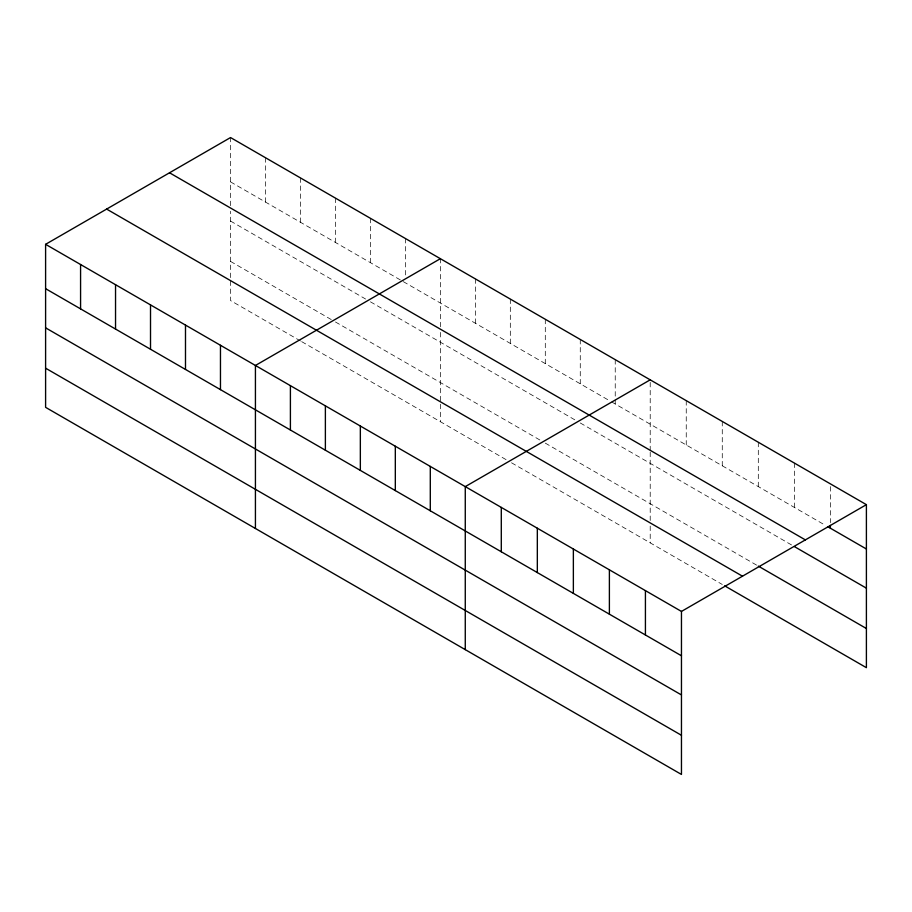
<?xml version="1.0" encoding="UTF-8"?>
<svg xmlns="http://www.w3.org/2000/svg" width="912" height="912" viewBox="0 0 912 912"><rect width="100%" height="100%" fill="white"/><g stroke="black" fill="none" stroke-linecap="round" stroke-linejoin="round"><path stroke-width="0.68" stroke-dasharray="4.56 3.42" d="M300.493 340.951L230.542 300.572L230.542 211.265M230.542 205.679L230.542 137.552M440.382 332.413L440.382 421.709M440.382 326.815L440.382 258.689M650.21 452.158L650.21 520.478M650.21 450.767L650.21 379.837M230.542 181.898L610.413 401.212M611.621 401.907L825.565 525.426M230.542 221.057L365.609 299.033M370.432 301.826L575.438 420.181M580.271 422.974L791.935 545.171M230.542 261.402L333.051 320.591M335.468 321.982L540.474 440.336M545.296 443.129L757.108 565.417M301.701 341.647L506.707 460.001M511.529 462.794L722.27 584.467M830.365 486.62L830.365 522.656M794.341 463.045L794.341 507.403M758.305 442.24L758.305 486.598M722.27 421.447L722.27 465.793M686.246 400.642L686.246 444.988M650.21 526.076L650.21 542.857M615.235 359.647L615.235 398.453M615.235 399.844L615.235 404.005M580.271 339.458L580.271 383.804M545.296 319.268L545.296 363.614M510.321 299.079L510.321 343.425M475.346 278.878L475.346 323.236M405.407 238.499L405.407 275.926M370.432 218.31L370.432 262.667M335.468 198.121L335.468 242.467M300.493 177.931L300.493 222.277M265.517 157.742L265.517 202.088"/><path stroke-width="1.37" d="M681.458 694.944L681.458 611.428L45.6 244.325L45.6 407.345L681.458 774.448L681.458 694.944L45.6 327.841M724.675 585.846L866.4 667.675L866.4 504.655L230.542 137.552L45.6 244.325M440.382 258.689L255.428 365.473L255.428 528.493M650.21 379.837L465.268 486.62L465.268 649.64M681.458 611.428L866.4 504.655M827.971 526.817L866.4 549.001M169.518 172.778L805.364 539.893M794.341 546.562L866.4 588.172M758.305 566.101L866.4 628.516M106.636 209.087L742.482 576.19M45.6 288.682L681.458 655.785M45.6 368.186L681.458 735.289M830.365 525.426L830.365 528.208M645.422 590.634L645.422 634.98M609.387 569.829L609.387 614.175M573.363 549.024L573.363 593.381M537.328 528.219L537.328 572.576M501.292 507.414L501.292 551.771M430.293 466.42L430.293 510.777M395.318 446.23L395.318 490.588M360.343 426.041L360.343 470.398M325.379 405.851L325.379 450.209M290.404 385.662L290.404 430.008M220.465 345.283L220.465 389.629M185.489 325.094L185.489 369.44M150.514 304.893L150.514 349.25M115.539 284.704L115.539 329.061M80.575 264.514L80.575 308.872"/></g></svg>
